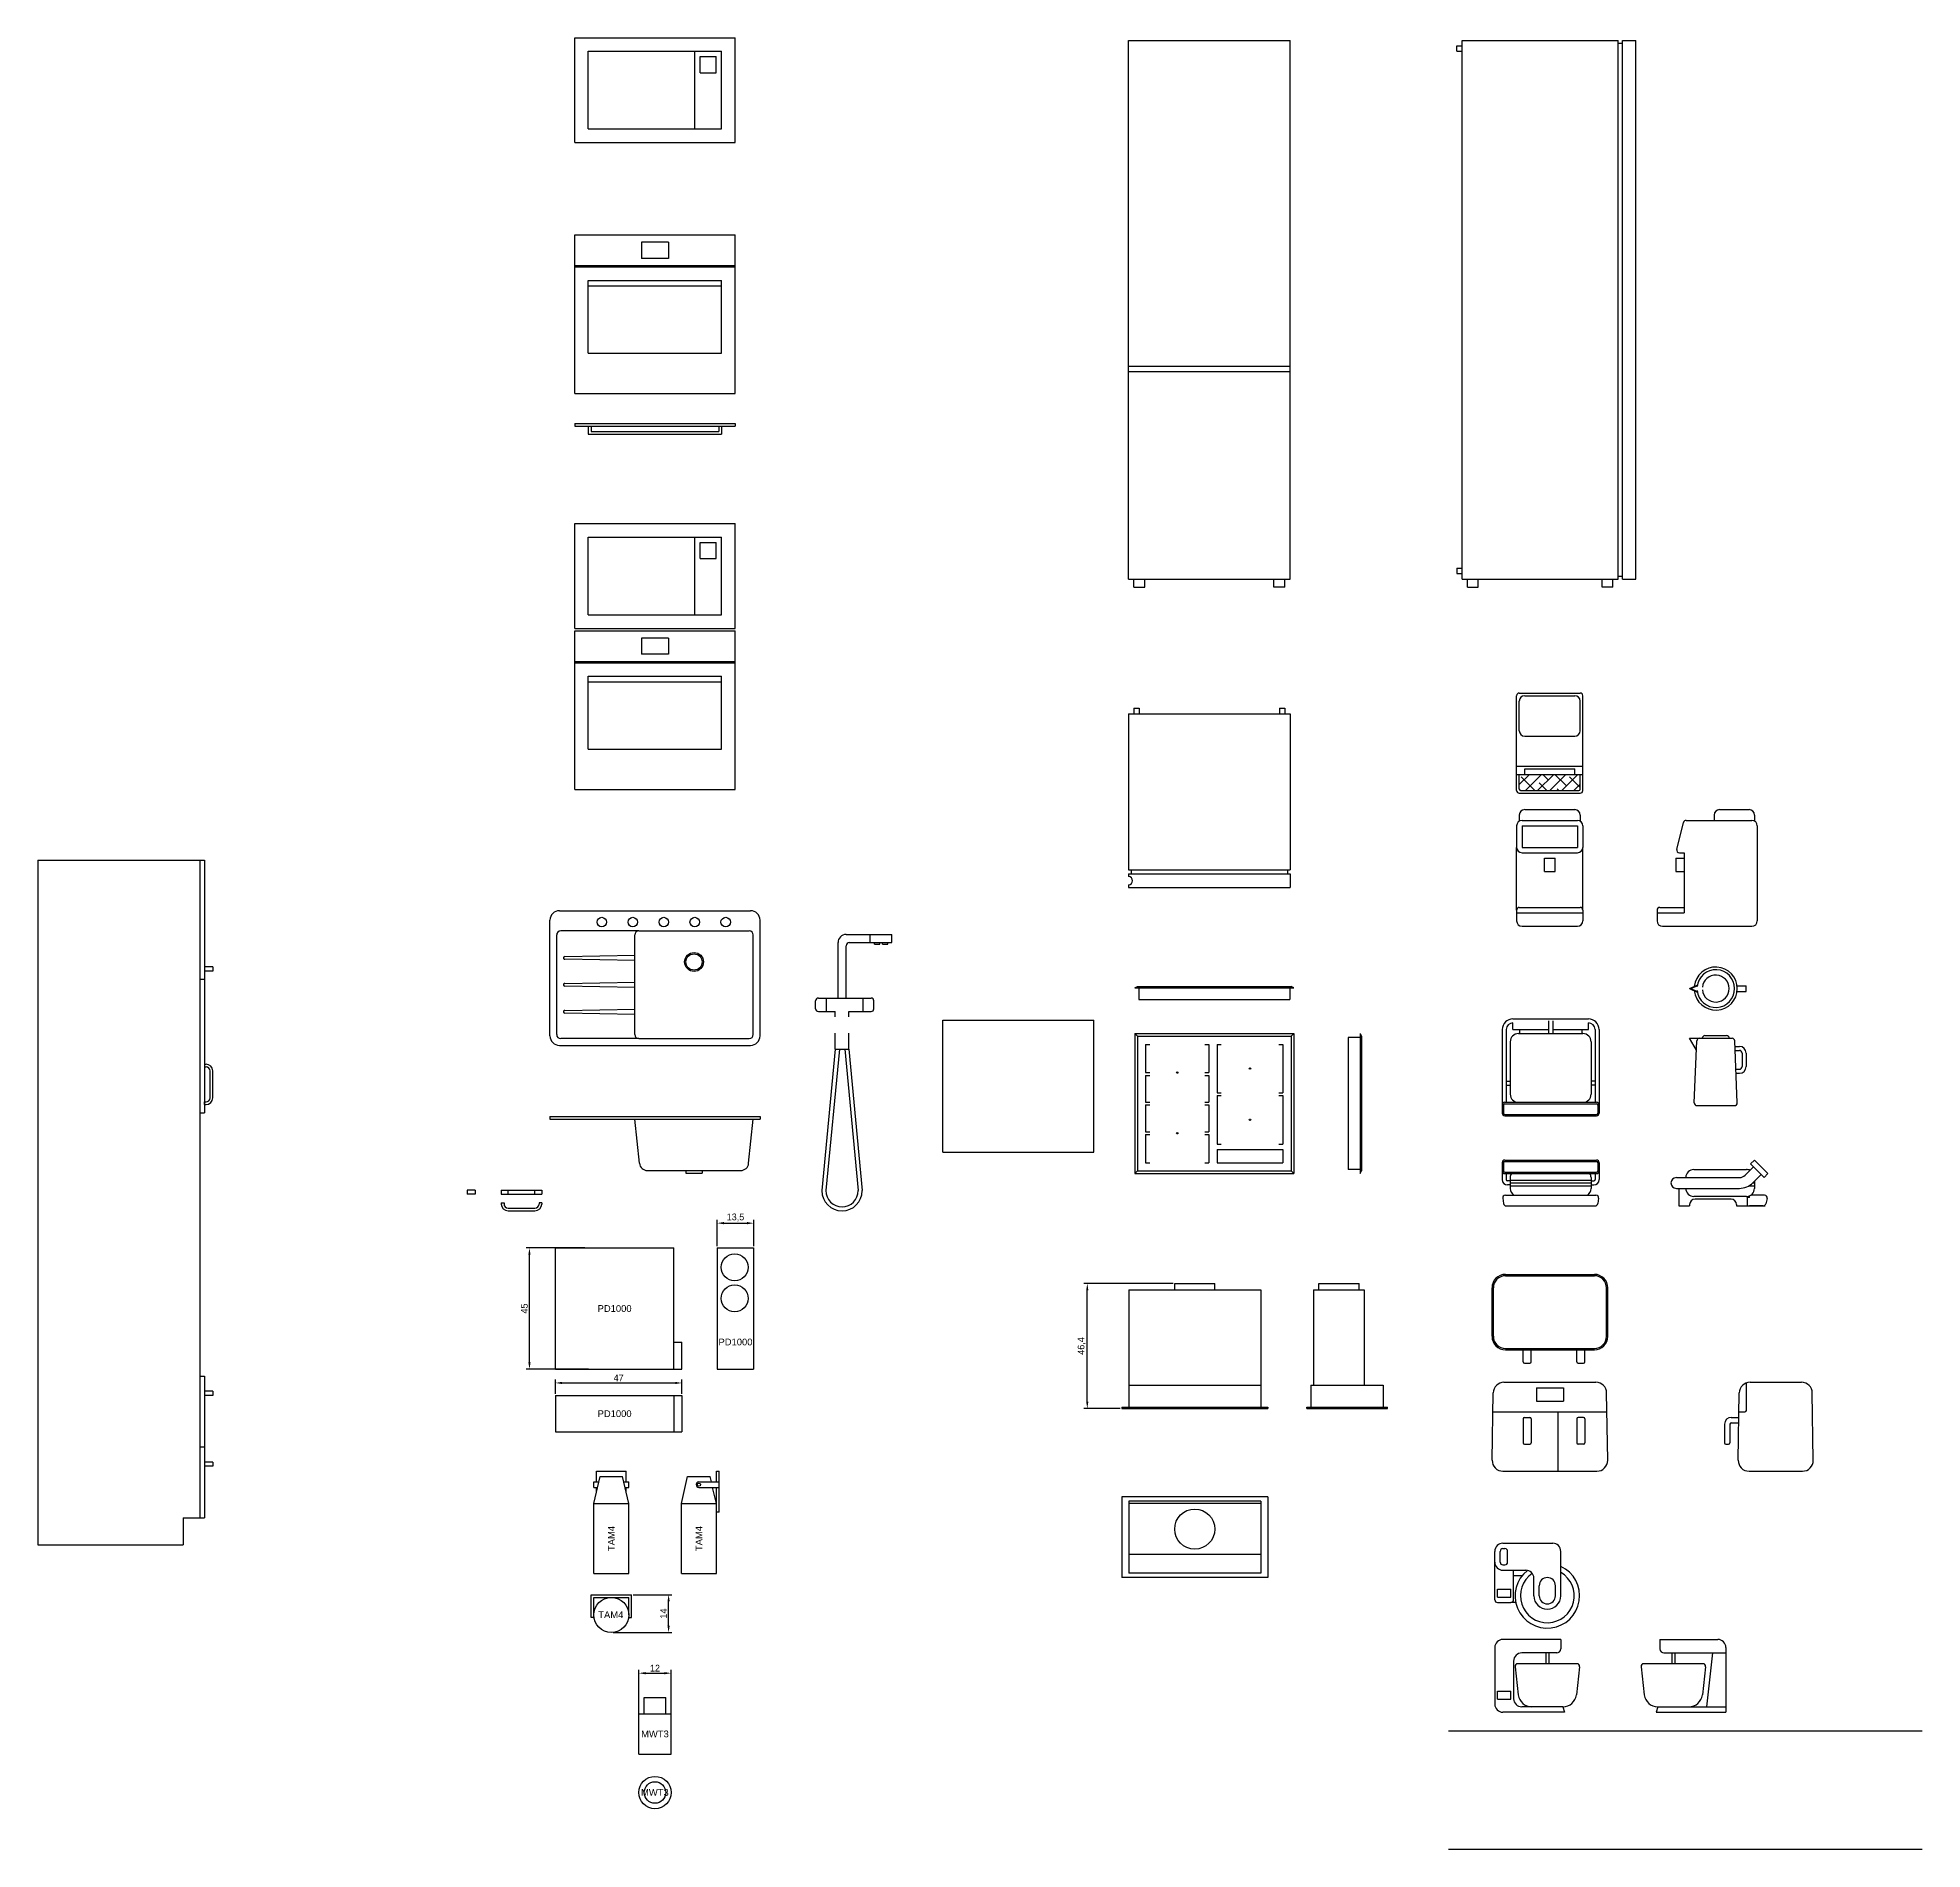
# Model space of a CAD drawing. Header units: millimetres. Extents: x 369 to 7898, y -3373 to 1610.
# Drawn here: x 3484 to 4184, y 485 to 1157 of the extents above; entities that cross this region are included whole.
import ezdxf

# ---------------------------------------------------------------- set-up
doc = ezdxf.new("R2010")
doc.units = ezdxf.units.MM
doc.layers.add('Wymiar', color=7, linetype='Continuous', true_color=0x9e9e9e)
doc.dimstyles.new('ISO-25', dxfattribs={"dimtxt": 2.5, "dimasz": 2.5, "dimexe": 1.25, "dimexo": 0.625, "dimtad": 1, "dimtxsty": 'Standard', "dimcen": 2.5, "dimadec": 0, "dimazin": 0, "dimtfac": 1, "dimtmove": 0, "dimatfit": 3, "dimfxl": 1, "dimarcsym": 0})

# ---------------------------------------------------------------- blocks, each defined once
blk = doc.blocks.new('Z$W@#29658')
for p, q in [((0, 0), (0, 58.9)), ((0, 58.9), (59.5, 58.9)), ((24.75, 56.2), (24.75, 50.2)), ((34.75, 56.2), (24.75, 56.2)), ((34.75, 56.2), (34.75, 50.2)), ((59.5, 0), (59.5, 58.9)), ((34.75, 50.2), (24.75, 50.2)), ((0, 47.5), (59.5, 47.5)), ((0, 47), (59.5, 47)), ((5, 42), (54.5, 42)), ((5, 15), (5, 42)), ((54.5, 15), (54.5, 42)), ((5, 40), (54.5, 40)), ((5, 15), (54.5, 15)), ((0, 0), (59.5, 0))]:
    blk.add_line(p, q)
blk = doc.blocks.new('Z$W@#22704')
for p, q in [((0, 0), (0, 38.9)), ((0, 38.9), (59.5, 38.9)), ((59.5, 0), (59.5, 38.9)), ((5, 5), (5, 33.9)), ((5, 33.9), (54.5, 33.9)), ((44.5, 5), (44.5, 33.9)), ((46.5, 31.9), (52.5, 31.9)), ((46.5, 25.9), (46.5, 31.9)), ((52.5, 25.9), (52.5, 31.9)), ((54.5, 5), (54.5, 33.9)), ((46.5, 25.9), (52.5, 25.9)), ((0, 0), (59.5, 0)), ((5, 5), (54.5, 5))]:
    blk.add_line(p, q)
blk = doc.blocks.new('*D242')
at = {"color": 0, "lineweight": -2}
for p, q in [((3676.54, 653.95), (3676.54, 659.24)), ((3679.04, 657.99), (3721.04, 657.99)), ((3723.54, 653.95), (3723.54, 659.24))]:
    blk.add_line(p, q, dxfattribs=at)
at = {"color": 0}
for points in [[(3679.04, 658.41), (3679.04, 657.58), (3676.54, 657.99)], [(3721.04, 657.58), (3721.04, 658.41), (3723.54, 657.99)]]:
    blk.add_solid(points, dxfattribs=at)
at = {"layer": 'Defpoints', "color": 0}
for p in [(3723.54, 657.99), (3676.54, 653.32), (3723.54, 653.32)]:
    blk.add_point(p, dxfattribs=at)
at = {"color": 0, "insert": (3700.04, 659.87), "char_height": 2.5, "attachment_point": 5}
blk.add_mtext('47', dxfattribs=at)
blk = doc.blocks.new('*D243')
at = {"color": 0, "lineweight": -2}
for p, q in [((3687.45, 708.12), (3665.68, 708.12)), ((3666.93, 665.62), (3666.93, 705.62)), ((3688.9, 663.12), (3665.68, 663.12))]:
    blk.add_line(p, q, dxfattribs=at)
at = {"color": 0}
for points in [[(3667.34, 705.62), (3666.51, 705.62), (3666.93, 708.12)], [(3666.51, 665.62), (3667.34, 665.62), (3666.93, 663.12)]]:
    blk.add_solid(points, dxfattribs=at)
at = {"layer": 'Defpoints', "color": 0}
for p in [(3666.93, 708.12), (3688.08, 708.12), (3689.53, 663.12)]:
    blk.add_point(p, dxfattribs=at)
at = {"color": 0, "insert": (3665.05, 685.62), "char_height": 2.5, "attachment_point": 5, "rotation": 90}
blk.add_mtext('45', dxfattribs=at)
blk = doc.blocks.new('*D244')
at = {"color": 0, "lineweight": -2}
for p, q in [((3705.47, 579.37), (3719.84, 579.37)), ((3718.59, 567.87), (3718.59, 576.87)), ((3697.97, 565.37), (3719.84, 565.37))]:
    blk.add_line(p, q, dxfattribs=at)
at = {"color": 0}
for points in [[(3719.01, 576.87), (3718.17, 576.87), (3718.59, 579.37)], [(3718.17, 567.87), (3719.01, 567.87), (3718.59, 565.37)]]:
    blk.add_solid(points, dxfattribs=at)
at = {"layer": 'Defpoints', "color": 0}
for p in [(3704.84, 579.37), (3718.59, 579.37), (3697.34, 565.37)]:
    blk.add_point(p, dxfattribs=at)
at = {"color": 0, "insert": (3716.72, 572.37), "char_height": 2.5, "attachment_point": 5, "rotation": 90}
blk.add_mtext('14', dxfattribs=at)
blk = doc.blocks.new('*D245')
at = {"color": 0, "lineweight": -2}
for p, q in [((3905.89, 694.92), (3872.81, 694.92)), ((3874.06, 651.02), (3874.06, 692.42)), ((3886.24, 648.52), (3872.81, 648.52))]:
    blk.add_line(p, q, dxfattribs=at)
at = {"color": 0}
for points in [[(3874.47, 692.42), (3873.64, 692.42), (3874.06, 694.92)], [(3873.64, 651.02), (3874.47, 651.02), (3874.06, 648.52)]]:
    blk.add_solid(points, dxfattribs=at)
at = {"layer": 'Defpoints', "color": 0}
for p in [(3874.06, 694.92), (3906.51, 694.92), (3886.86, 648.52)]:
    blk.add_point(p, dxfattribs=at)
at = {"color": 0, "insert": (3871.97, 671.72), "char_height": 2.5, "attachment_point": 5, "rotation": 90}
blk.add_mtext('46,4', dxfattribs=at)
blk = doc.blocks.new('Z$W@#27982')
for p, q in [((0, 3), (0, 2.5)), ((0, 3), (1, 3)), ((1, 3), (1, 2.5)), ((2.5, 1), (12.5, 1)), ((2.5, 0), (12.5, 0)), ((15, 3), (14, 3)), ((14, 3), (14, 2.5)), ((15, 3), (15, 2.5))]:
    blk.add_line(p, q)
for centre, radius, start, end in [((2.5, 2.5), 2.5, 180, 270), ((2.5, 2.5), 1.5, 180, 270), ((12.5, 2.5), 1.5, 270, 0), ((12.5, 2.5), 2.5, 270, 0)]:
    blk.add_arc(centre, radius, start, end)
blk = doc.blocks.new('*D623')
at = {"layer": 'Defpoints', "color": 0}
for p in [(3750.18, 717.33), (3736.68, 708.12), (3750.18, 708.12)]:
    blk.add_point(p, dxfattribs=at)
at = {"layer": 'Wymiar', "color": 0, "lineweight": -2}
for p, q in [((3736.68, 708.74), (3736.68, 718.58)), ((3739.18, 717.33), (3747.68, 717.33)), ((3750.18, 708.74), (3750.18, 718.58))]:
    blk.add_line(p, q, dxfattribs=at)
at = {"layer": 'Wymiar', "color": 0}
for points in [[(3739.18, 717.75), (3739.18, 716.91), (3736.68, 717.33)], [(3747.68, 716.91), (3747.68, 717.75), (3750.18, 717.33)]]:
    blk.add_solid(points, dxfattribs=at)
at = {"layer": 'Wymiar', "color": 0, "insert": (3743.43, 719.41), "char_height": 2.5, "attachment_point": 5}
blk.add_mtext('13,5', dxfattribs=at)
blk = doc.blocks.new('*D624')
at = {"layer": 'Defpoints', "color": 0}
for p in [(3719.53, 550.23), (3707.53, 520.18), (3719.53, 520.18)]:
    blk.add_point(p, dxfattribs=at)
at = {"layer": 'Wymiar', "color": 0, "lineweight": -2}
for p, q in [((3707.53, 520.8), (3707.53, 551.48)), ((3710.03, 550.23), (3717.03, 550.23)), ((3719.53, 520.8), (3719.53, 551.48))]:
    blk.add_line(p, q, dxfattribs=at)
at = {"layer": 'Wymiar', "color": 0}
for points in [[(3710.03, 550.64), (3710.03, 549.81), (3707.53, 550.23)], [(3717.03, 549.81), (3717.03, 550.64), (3719.53, 550.23)]]:
    blk.add_solid(points, dxfattribs=at)
at = {"layer": 'Wymiar', "color": 0, "insert": (3713.53, 552.1), "char_height": 2.5, "attachment_point": 5}
blk.add_mtext('12', dxfattribs=at)

msp = doc.modelspace()

# ---------------------------------------------------------------- hatches: boundary and pattern name
h = msp.add_hatch()
h.set_pattern_fill('ANSI38', color=256, style=0)
h.set_pattern_definition([(45, (2480.4086, 673.128), (-2.245064, 2.245064), []), (135, (2480.4086, 673.128), (-6.735192, 2.245064), [7.9375, -4.7625])])
h.paths.add_polyline_path([(4034.48, 878.464, 0.4142136), (4034.98, 877.964), (4056.58, 877.964, 0.4142136), (4057.08, 878.464), (4057.08, 883.964), (4055.08, 883.964), (4036.48, 883.964), (4034.48, 883.964)])

# ---------------------------------------------------------------- linework, layer by layer
for p, q in [((3683.784, 1118.572), (3683.784, 1157.472)), ((3683.784, 1157.472), (3743.284, 1157.472)), ((3743.284, 1118.572), (3743.284, 1157.472)), ((3889.372, 956.483), (3889.372, 1156.483)), ((3889.372, 1156.483), (3949.372, 1156.483)), ((3949.372, 956.483), (3949.372, 1156.483)), ((4013.245, 1156.483), (4071.245, 1156.483)), ((4013.245, 1156.483), (4071.245, 1156.483)), ((4013.245, 956.483), (4013.245, 1156.483)), ((4071.245, 956.483), (4071.245, 1156.483)), ((4071.245, 1155.483), (4072.745, 1155.483)), ((4072.745, 956.483), (4072.745, 1156.483)), ((4072.745, 1156.483), (4077.745, 1156.483)), ((4072.745, 1156.483), (4077.745, 1156.483)), ((4077.745, 956.483), (4077.745, 1156.483)), ((3688.784, 1123.572), (3688.784, 1152.472)), ((3688.784, 1152.472), (3738.284, 1152.472)), ((3728.284, 1123.572), (3728.284, 1152.472)), ((3730.284, 1150.472), (3736.284, 1150.472)), ((3730.284, 1144.472), (3730.284, 1150.472)), ((3736.284, 1144.472), (3736.284, 1150.472)), ((3738.284, 1123.572), (3738.284, 1152.472)), ((4011.245, 1154.483), (4013.245, 1154.483)), ((4011.245, 1152.483), (4011.245, 1154.483)), ((4011.245, 1152.483), (4013.245, 1152.483)), ((3730.284, 1144.472), (3736.284, 1144.472)), ((3688.784, 1123.572), (3738.284, 1123.572)), ((3683.784, 1118.572), (3743.284, 1118.572)), ((3683.784, 1025.346), (3683.784, 1084.246)), ((3683.784, 1084.246), (3743.284, 1084.246)), ((3708.534, 1081.546), (3708.534, 1075.546)), ((3718.534, 1081.546), (3708.534, 1081.546)), ((3718.534, 1081.546), (3718.534, 1075.546)), ((3743.284, 1025.346), (3743.284, 1084.246)), ((3683.784, 1072.846), (3743.284, 1072.846)), ((3683.784, 1072.346), (3743.284, 1072.346)), ((3718.534, 1075.546), (3708.534, 1075.546)), ((3688.784, 1067.346), (3738.284, 1067.346)), ((3688.784, 1040.346), (3688.784, 1067.346)), ((3688.784, 1065.346), (3738.284, 1065.346)), ((3738.284, 1040.346), (3738.284, 1067.346)), ((3688.784, 1040.346), (3738.284, 1040.346)), ((3889.372, 1035.483), (3949.372, 1035.483)), ((3889.372, 1033.483), (3949.372, 1033.483)), ((3683.784, 1025.346), (3743.284, 1025.346)), ((3683.784, 1014.257), (3683.784, 1013.257)), ((3683.784, 1014.257), (3743.284, 1014.257)), ((3683.784, 1013.257), (3743.284, 1013.257)), ((3688.784, 1013.257), (3688.784, 1010.257)), ((3688.784, 1010.257), (3738.284, 1010.257)), ((3689.784, 1013.257), (3689.784, 1011.257)), ((3689.784, 1011.257), (3737.284, 1011.257)), ((3737.284, 1013.257), (3737.284, 1011.257)), ((3738.284, 1013.257), (3738.284, 1010.257)), ((3743.284, 1014.257), (3743.284, 1013.257)), ((4011.245, 960.483), (4013.245, 960.483)), ((4011.245, 960.483), (4011.245, 958.483)), ((3889.372, 956.483), (3949.372, 956.483)), ((3891.372, 953.483), (3891.372, 956.483)), ((3891.372, 953.483), (3895.372, 953.483)), ((3895.372, 953.483), (3895.372, 956.483)), ((3943.372, 953.483), (3943.372, 956.483)), ((3947.372, 953.483), (3943.372, 953.483)), ((3947.372, 953.483), (3947.372, 956.483)), ((4011.245, 958.483), (4013.245, 958.483)), ((4013.245, 956.483), (4071.245, 956.483)), ((4015.245, 953.483), (4015.245, 956.483)), ((4015.245, 953.483), (4019.245, 953.483)), ((4019.245, 953.483), (4019.245, 956.483)), ((4065.245, 953.483), (4065.245, 956.483)), ((4069.245, 953.483), (4065.245, 953.483)), ((4069.245, 953.483), (4069.245, 956.483)), ((4071.245, 957.483), (4072.745, 957.483)), ((4072.745, 956.483), (4077.745, 956.483)), ((4033.48, 877.964), (4033.48, 913.164)), ((4034.48, 914.164), (4057.08, 914.164)), ((4034.48, 900.164), (4034.48, 911.164)), ((4036.48, 913.164), (4055.08, 913.164)), ((4057.08, 900.164), (4057.08, 911.164)), ((4058.08, 877.964), (4058.08, 913.164)), ((3889.372, 906.486), (3889.372, 848.486)), ((3889.372, 906.486), (3949.372, 906.486)), ((3891.372, 908.486), (3893.372, 908.486)), ((3891.372, 908.486), (3891.372, 906.486)), ((3893.372, 908.486), (3893.372, 906.486)), ((3945.372, 908.486), (3945.372, 906.486)), ((3945.372, 908.486), (3947.372, 908.486)), ((3947.372, 908.486), (3947.372, 906.486)), ((3949.372, 906.486), (3949.372, 848.486)), ((4036.48, 898.164), (4055.08, 898.164)), ((4033.48, 886.964), (4058.08, 886.964)), ((4033.48, 883.964), (4058.08, 883.964)), ((4034.48, 878.464), (4034.48, 883.964)), ((4036.48, 883.964), (4036.48, 885.964)), ((4036.48, 885.964), (4055.08, 885.964)), ((4055.08, 883.964), (4055.08, 885.964)), ((4057.08, 878.464), (4057.08, 883.964)), ((4034.48, 876.964), (4057.08, 876.964)), ((4034.98, 877.964), (4056.58, 877.964)), ((4034.48, 868.859), (4034.48, 866.591)), ((4036.48, 870.859), (4055.08, 870.859)), ((4057.08, 868.859), (4057.08, 866.591)), ((4106.833, 868.859), (4106.833, 866.859)), ((4108.833, 870.859), (4119.833, 870.859)), ((4121.833, 868.859), (4121.833, 866.591)), ((4033.48, 864.859), (4033.48, 856.859)), ((4035.48, 866.859), (4056.08, 866.859)), ((4035.48, 864.859), (4056.08, 864.859)), ((4035.48, 864.859), (4035.48, 856.859)), ((4056.08, 864.859), (4056.08, 856.859)), ((4058.08, 864.859), (4058.08, 856.859)), ((4092.944, 856.102), (4095.444, 866.102)), ((4096.414, 866.859), (4120.833, 866.859)), ((4122.833, 864.859), (4122.833, 829.559)), ((4033.48, 833.559), (4033.48, 856.859)), ((4035.48, 856.859), (4056.08, 856.859)), ((4035.48, 854.859), (4056.08, 854.859)), ((4058.08, 833.559), (4058.08, 856.859)), ((4093.914, 854.859), (4095.633, 854.859)), ((4095.633, 854.859), (4095.633, 832.559)), ((3484.325, 852.145), (3546.325, 852.145)), ((3484.325, 852.145), (3484.325, 597.945)), ((3544.525, 852.145), (3544.525, 607.945)), ((3546.325, 852.145), (3546.325, 758.345)), ((3889.372, 848.486), (3949.372, 848.486)), ((3889.372, 846.986), (3949.372, 846.986)), ((3889.372, 846.986), (3889.372, 845.986)), ((3890.372, 848.486), (3890.372, 846.986)), ((3948.372, 848.486), (3948.372, 846.986)), ((3949.372, 846.986), (3949.372, 841.986)), ((4043.78, 852.859), (4047.78, 852.859)), ((4043.78, 847.859), (4043.78, 852.859)), ((4043.78, 847.859), (4047.78, 847.859)), ((4047.78, 847.859), (4047.78, 852.859)), ((4092.633, 852.859), (4092.633, 847.859)), ((4092.633, 852.859), (4095.633, 852.859)), ((4092.633, 847.859), (4095.633, 847.859)), ((3889.372, 842.986), (3889.372, 841.986)), ((3889.372, 841.986), (3949.372, 841.986)), ((3678.034, 833.334), (3749.034, 833.334)), ((4033.48, 833.559), (4033.48, 829.559)), ((4034.48, 834.559), (4057.08, 834.559)), ((4058.08, 833.559), (4058.08, 829.559)), ((4085.633, 833.559), (4085.633, 829.559)), ((4086.633, 834.559), (4095.633, 834.559)), ((3674.534, 786.834), (3674.534, 829.834)), ((3707.534, 825.834), (3678.534, 825.834)), ((3707.534, 825.834), (3748.534, 825.834)), ((3752.534, 786.834), (3752.534, 829.834)), ((4033.48, 832.559), (4058.08, 832.559)), ((4035.48, 827.559), (4056.08, 827.559)), ((4085.633, 832.559), (4095.633, 832.559)), ((4087.633, 827.559), (4120.833, 827.559)), ((3677.034, 787.334), (3677.034, 824.334)), ((3706.034, 787.334), (3706.034, 824.334)), ((3750.034, 787.334), (3750.034, 824.334)), ((3781.496, 800.902), (3781.496, 821.502)), ((3784.496, 824.502), (3801.496, 824.502)), ((3784.496, 800.902), (3784.496, 820.308)), ((3785.69, 821.502), (3801.496, 821.502)), ((3793.496, 821.502), (3793.496, 824.502)), ((3794.996, 820.902), (3794.996, 821.502)), ((3794.996, 820.902), (3796.996, 820.902)), ((3796.996, 820.902), (3796.996, 821.502)), ((3797.996, 820.902), (3797.996, 821.502)), ((3797.996, 820.902), (3799.996, 820.902)), ((3799.996, 820.902), (3799.996, 821.502)), ((3801.496, 821.502), (3801.496, 824.502)), ((3549.325, 812.445), (3546.325, 812.445)), ((3546.325, 812.445), (3546.325, 810.945)), ((3549.325, 812.445), (3549.325, 810.945)), ((3680.039, 816.334), (3706.034, 816.834)), ((3706.034, 814.834), (3680.039, 815.334)), ((3544.525, 807.945), (3546.325, 807.945)), ((3549.325, 810.945), (3546.325, 810.945)), ((3680.039, 806.334), (3706.034, 806.834)), ((3706.034, 804.834), (3680.039, 805.334)), ((3891.727, 804.707), (3892.727, 805.207)), ((3892.727, 805.207), (3949.727, 805.207)), ((3950.727, 804.707), (3949.727, 805.207)), ((4097.698, 804.417), (4100.548, 805.742)), ((4098.173, 804.417), (4100.506, 805.502)), ((4115.35, 805.486), (4118.698, 805.486)), ((4118.698, 803.347), (4118.698, 805.486)), ((3773.196, 796.902), (3773.196, 799.902)), ((3774.196, 800.902), (3793.796, 800.902)), ((3777.196, 795.902), (3777.196, 800.902)), ((3790.796, 795.902), (3790.796, 800.902)), ((3794.796, 796.902), (3794.796, 799.902)), ((3891.727, 804.707), (3950.727, 804.707)), ((3893.227, 804.707), (3893.227, 800.307)), ((3893.227, 800.307), (3949.227, 800.307)), ((3949.227, 804.707), (3949.227, 800.307)), ((4097.698, 804.417), (4100.548, 803.091)), ((4098.173, 804.417), (4100.506, 803.331)), ((4115.35, 803.347), (4118.698, 803.347)), ((3680.039, 796.334), (3706.034, 796.834)), ((3706.034, 794.834), (3680.039, 795.334)), ((3774.196, 795.902), (3780.496, 795.902)), ((3780.496, 793.902), (3780.496, 795.902)), ((3785.496, 795.902), (3793.796, 795.902)), ((3785.496, 793.902), (3785.496, 795.902)), ((3820.439, 743.68), (3820.439, 792.68)), ((3820.439, 792.68), (3876.439, 792.68)), ((3876.439, 743.68), (3876.439, 792.68)), ((4032.118, 793.19), (4060.118, 793.19)), ((4032.118, 789.19), (4032.118, 791.69)), ((4045.368, 792.44), (4045.368, 787.69)), ((4046.868, 792.44), (4046.868, 787.69)), ((4060.118, 789.19), (4060.118, 791.69)), ((3707.534, 785.834), (3678.534, 785.834)), ((3707.534, 785.834), (3748.534, 785.834)), ((3780.496, 781.902), (3780.496, 787.902)), ((3785.496, 781.902), (3785.496, 787.902)), ((3891.727, 787.706), (3891.727, 735.706)), ((3891.727, 787.706), (3950.727, 787.706)), ((3891.727, 787.706), (3892.727, 786.706)), ((3892.727, 786.706), (3892.727, 736.706)), ((3892.727, 786.706), (3949.727, 786.706)), ((3950.727, 787.706), (3949.727, 786.706)), ((3949.727, 786.706), (3949.727, 736.706)), ((3950.727, 787.706), (3950.727, 735.706)), ((3975.332, 786.206), (3970.932, 786.206)), ((3970.932, 786.206), (3970.932, 737.206)), ((3975.332, 787.706), (3975.332, 735.706)), ((3975.332, 787.706), (3975.832, 786.706)), ((3975.832, 786.706), (3975.832, 736.706)), ((4028.118, 789.19), (4028.118, 760.19)), ((4029.618, 789.19), (4029.618, 762.19)), ((4031.118, 784.69), (4031.118, 765.19)), ((4032.118, 789.19), (4045.368, 789.19)), ((4034.118, 787.69), (4058.118, 787.69)), ((4034.5, 789.19), (4034.5, 787.69)), ((4046.868, 789.19), (4060.118, 789.19)), ((4057.736, 789.19), (4057.736, 787.69)), ((4061.118, 784.69), (4061.118, 765.19)), ((4062.618, 789.19), (4062.618, 762.19)), ((4064.118, 789.19), (4064.118, 760.19)), ((4097.698, 785.954), (4101.383, 785.954)), ((4100.244, 781.522), (4097.698, 785.954)), ((4099.463, 761.994), (4100.383, 784.994)), ((4101.383, 785.954), (4113.461, 785.954)), ((4102.422, 785.954), (4102.422, 785.954)), ((4103.422, 786.954), (4111.422, 786.954)), ((4112.422, 785.954), (4112.422, 785.954)), ((4115.38, 761.994), (4114.46, 784.994)), ((3678.034, 783.334), (3749.034, 783.334)), ((3780.496, 781.902), (3775.496, 729.402)), ((3782.01, 781.902), (3776.996, 729.402)), ((3780.496, 781.902), (3785.496, 781.902)), ((3783.982, 781.902), (3788.996, 729.402)), ((3785.496, 781.902), (3790.496, 729.402)), ((3895.727, 783.706), (3897.227, 783.706)), ((3895.727, 783.706), (3895.727, 773.206)), ((3917.727, 783.706), (3919.227, 783.706)), ((3919.227, 783.706), (3919.227, 773.206)), ((3922.227, 783.706), (3922.227, 765.706)), ((3922.227, 783.706), (3923.727, 783.706)), ((3945.227, 783.706), (3946.727, 783.706)), ((3946.727, 783.706), (3946.727, 765.706)), ((4114.542, 782.954), (4116.198, 782.954)), ((4114.602, 781.454), (4116.198, 781.454)), ((4117.198, 780.454), (4117.198, 775.454)), ((4118.698, 780.454), (4118.698, 775.454)), ((3895.727, 773.206), (3897.227, 773.206)), ((3895.727, 772.206), (3897.227, 772.206)), ((3895.727, 772.206), (3895.727, 762.206)), ((3917.727, 773.206), (3919.227, 773.206)), ((3917.727, 772.206), (3919.227, 772.206)), ((3919.227, 772.206), (3919.227, 762.206)), ((4029.618, 770.058), (4031.118, 770.058)), ((4062.618, 770.058), (4061.118, 770.058)), ((4114.882, 774.454), (4116.198, 774.454)), ((4114.942, 772.954), (4116.198, 772.954)), ((3922.227, 765.706), (3923.727, 765.706)), ((3922.227, 764.706), (3923.727, 764.706)), ((3922.227, 764.706), (3922.227, 746.706)), ((3945.227, 765.706), (3946.727, 765.706)), ((3945.227, 764.706), (3946.727, 764.706)), ((3946.727, 764.706), (3946.727, 746.706)), ((4029.618, 768.558), (4031.118, 768.558)), ((4062.618, 768.558), (4061.118, 768.558)), ((3544.525, 758.345), (3546.325, 758.345)), ((3674.534, 756.88), (3674.534, 755.88)), ((3674.534, 756.88), (3752.534, 756.88)), ((3674.534, 755.88), (3752.534, 755.88)), ((3707.752, 739.566), (3706.034, 755.88)), ((3748.317, 739.566), (3750.034, 755.88)), ((3752.534, 756.88), (3752.534, 755.88)), ((3895.727, 762.206), (3897.227, 762.206)), ((3895.727, 761.206), (3897.227, 761.206)), ((3895.727, 761.206), (3895.727, 751.206)), ((3917.727, 762.206), (3919.227, 762.206)), ((3917.727, 761.206), (3919.227, 761.206)), ((3919.227, 761.206), (3919.227, 751.206)), ((4028.118, 760.19), (4028.118, 758.19)), ((4028.618, 761.19), (4028.618, 758.19)), ((4029.118, 762.19), (4063.118, 762.19)), ((4029.118, 761.69), (4063.118, 761.69)), ((4029.118, 757.69), (4063.118, 757.69)), ((4029.118, 757.19), (4063.118, 757.19)), ((4034.118, 762.19), (4058.118, 762.19)), ((4063.618, 761.19), (4063.618, 758.19)), ((4064.118, 760.19), (4064.118, 758.19)), ((4100.463, 760.954), (4114.381, 760.954)), ((3895.727, 751.206), (3897.227, 751.206)), ((3895.727, 750.206), (3897.227, 750.206)), ((3895.727, 750.206), (3895.727, 739.706)), ((3917.727, 751.206), (3919.227, 751.206)), ((3917.727, 750.206), (3919.227, 750.206)), ((3919.227, 750.206), (3919.227, 739.706)), ((3820.439, 743.68), (3876.439, 743.68)), ((3922.227, 746.706), (3923.727, 746.706)), ((3922.227, 744.706), (3922.227, 739.706)), ((3922.227, 744.706), (3946.727, 744.706)), ((3945.227, 746.706), (3946.727, 746.706)), ((3946.727, 744.706), (3946.727, 739.706)), ((3710.735, 736.88), (3745.334, 736.88)), ((3725.034, 736.88), (3725.034, 735.88)), ((3725.034, 735.88), (3731.034, 735.88)), ((3731.034, 736.88), (3731.034, 735.88)), ((3892.727, 736.706), (3891.727, 735.706)), ((3891.727, 735.706), (3950.727, 735.706)), ((3892.727, 736.706), (3949.727, 736.706)), ((3895.727, 739.706), (3897.227, 739.706)), ((3917.727, 739.706), (3919.227, 739.706)), ((3922.227, 739.706), (3946.727, 739.706)), ((3949.727, 736.706), (3950.727, 735.706)), ((3975.332, 737.206), (3970.932, 737.206)), ((3975.332, 735.706), (3975.832, 736.706)), ((4028.118, 739.745), (4028.118, 736.745)), ((4028.118, 736.745), (4028.118, 733.495)), ((4028.618, 739.745), (4028.618, 736.745)), ((4029.118, 740.745), (4063.118, 740.745)), ((4029.118, 740.245), (4063.118, 740.245)), ((4029.118, 736.245), (4063.118, 736.245)), ((4029.118, 735.745), (4063.118, 735.745)), ((4029.618, 735.745), (4029.618, 733.495)), ((4034.118, 740.745), (4058.118, 740.745)), ((4062.618, 735.745), (4062.618, 733.495)), ((4063.618, 739.745), (4063.618, 736.745)), ((4064.118, 739.745), (4064.118, 736.745)), ((4064.118, 736.745), (4064.118, 733.495)), ((4099.294, 737.245), (4118.794, 737.245)), ((4121.465, 738.245), (4118.344, 735.124)), ((4120.379, 739.331), (4121.794, 740.745)), ((4120.379, 739.331), (4125.379, 734.331)), ((4124.294, 735.417), (4121.172, 732.296)), ((4121.794, 740.745), (4126.794, 735.745)), ((4125.379, 734.331), (4126.794, 735.745)), ((3646.803, 729.63), (3643.803, 729.63)), ((3643.803, 729.63), (3643.803, 728.13)), ((3646.803, 728.13), (3643.803, 728.13)), ((3646.803, 729.63), (3646.803, 728.13)), ((3656.474, 729.63), (3671.474, 729.63)), ((3656.474, 729.63), (3656.474, 728.13)), ((3656.474, 728.13), (3671.474, 728.13)), ((3658.974, 728.13), (3658.974, 729.63)), ((3668.974, 728.13), (3668.974, 729.63)), ((3671.474, 729.63), (3671.474, 728.13)), ((4031.118, 732.995), (4030.118, 732.995)), ((4031.118, 731.495), (4030.118, 731.495)), ((4031.118, 734.245), (4031.118, 730.245)), ((4031.118, 733.245), (4061.118, 733.245)), ((4031.118, 732.245), (4061.118, 732.245)), ((4031.118, 731.245), (4061.118, 731.245)), ((4061.118, 734.245), (4061.118, 730.245)), ((4061.118, 732.995), (4062.118, 732.995)), ((4061.118, 731.495), (4062.118, 731.495)), ((4092.794, 734.245), (4116.223, 734.245)), ((4092.794, 730.245), (4116.223, 730.245)), ((4093.718, 730.245), (4093.718, 723.745)), ((4096.294, 734.245), (4096.294, 734.245)), ((4119.828, 731.245), (4121.794, 731.245)), ((4121.122, 732.245), (4121.794, 732.245)), ((4121.794, 732.917), (4121.794, 730.245)), ((3656.474, 724.926), (3656.474, 724.426)), ((3656.474, 724.926), (3657.474, 724.926)), ((3657.474, 724.926), (3657.474, 724.426)), ((3658.974, 722.926), (3668.974, 722.926)), ((3658.974, 721.926), (3668.974, 721.926)), ((3671.474, 724.926), (3670.474, 724.926)), ((3670.474, 724.926), (3670.474, 724.426)), ((3671.474, 724.926), (3671.474, 724.426)), ((4028.3, 726.59), (4028.615, 724.59)), ((4029.288, 727.745), (4062.948, 727.745)), ((4029.603, 723.745), (4062.634, 723.745)), ((4063.936, 726.59), (4063.622, 724.59)), ((4093.718, 723.745), (4097.718, 723.745)), ((4097.718, 724.245), (4097.718, 723.745)), ((4118.794, 727.245), (4099.294, 727.245)), ((4113.129, 726.245), (4099.718, 726.245)), ((4115.129, 724.245), (4115.129, 723.745)), ((4115.129, 723.745), (4125.829, 723.745)), ((4119.129, 727.245), (4119.129, 723.745)), ((4119.951, 726.83), (4119.129, 726.83)), ((4119.951, 726.83), (4119.951, 727.478)), ((4125.042, 723.745), (4119.951, 723.745)), ((4125.524, 727.745), (4120.452, 727.745)), ((4126.496, 726.511), (4126.014, 724.511)), ((3676.539, 663.115), (3676.539, 708.115)), ((3676.539, 708.115), (3720.539, 708.115)), ((3720.539, 663.115), (3720.539, 708.115)), ((3736.675, 708.115), (3750.175, 708.115)), ((3736.675, 708.115), (3736.675, 663.115)), ((3750.175, 708.115), (3750.175, 663.115)), ((3906.512, 692.619), (3906.512, 694.919)), ((3906.512, 694.919), (3921.412, 694.919)), ((3921.412, 692.619), (3921.412, 694.919)), ((3960.071, 694.919), (3974.971, 694.919)), ((3960.071, 692.619), (3960.071, 694.919)), ((3960.071, 694.919), (3974.971, 694.919)), ((3974.971, 692.619), (3974.971, 694.919)), ((4024.348, 675.307), (4024.348, 693.307)), ((4024.848, 675.307), (4024.848, 693.307)), ((4029.348, 698.307), (4062.348, 698.307)), ((4029.348, 697.807), (4062.348, 697.807)), ((4066.848, 675.307), (4066.848, 693.307)), ((4067.348, 675.307), (4067.348, 693.307)), ((3889.462, 692.619), (3938.462, 692.619)), ((3889.462, 692.619), (3889.462, 649.019)), ((3938.462, 692.619), (3938.462, 649.019)), ((3958.021, 692.619), (3976.921, 692.619)), ((3958.021, 692.619), (3958.021, 657.119)), ((3976.921, 692.619), (3976.921, 657.119)), ((3720.539, 673.115), (3723.539, 673.115)), ((3723.539, 663.115), (3723.539, 673.115)), ((4029.348, 670.807), (4062.348, 670.807)), ((4029.348, 670.307), (4062.348, 670.307)), ((4035.848, 665.807), (4035.848, 670.307)), ((4036.348, 665.307), (4038.348, 665.307)), ((4038.848, 665.807), (4038.848, 670.307)), ((4055.848, 665.807), (4055.848, 670.307)), ((4056.348, 665.307), (4058.348, 665.307)), ((4058.848, 665.807), (4058.848, 670.307)), ((3544.525, 660.545), (3546.325, 660.545)), ((3546.325, 660.545), (3546.325, 607.945)), ((3676.539, 663.115), (3723.539, 663.115)), ((3736.675, 663.115), (3750.175, 663.115)), ((4028.788, 658.226), (4062.909, 658.226)), ((4118.776, 647.726), (4118.776, 657.985)), ((4120.145, 658.226), (4139.265, 658.226)), ((3549.325, 654.895), (3546.325, 654.895)), ((3546.325, 654.895), (3546.325, 653.395)), ((3549.325, 653.395), (3546.325, 653.395)), ((3549.325, 654.895), (3549.325, 653.395)), ((3676.539, 653.322), (3676.539, 639.822)), ((3676.539, 653.322), (3723.539, 653.322)), ((3720.539, 653.322), (3720.539, 639.822)), ((3723.539, 653.322), (3723.539, 639.822)), ((3889.462, 657.119), (3938.462, 657.119)), ((3957.121, 657.119), (3983.921, 657.119)), ((3957.121, 657.119), (3957.121, 649.019)), ((3983.921, 657.119), (3983.921, 649.019)), ((4024.41, 629.287), (4024.789, 654.287)), ((4040.848, 656.226), (4050.848, 656.226)), ((4040.848, 656.226), (4040.848, 651.226)), ((4040.848, 651.226), (4050.848, 651.226)), ((4050.848, 656.226), (4050.848, 651.226)), ((4067.287, 629.287), (4066.908, 654.287)), ((4115.767, 629.287), (4116.145, 654.287)), ((4143.643, 629.287), (4143.265, 654.287)), ((3886.862, 649.019), (3941.062, 649.019)), ((3886.862, 649.019), (3886.862, 648.519)), ((3886.862, 648.519), (3941.062, 648.519)), ((3941.062, 649.019), (3941.062, 648.519)), ((3955.521, 649.019), (3985.521, 649.019)), ((3955.521, 648.519), (3955.521, 649.019)), ((3955.521, 648.519), (3985.521, 648.519)), ((3985.521, 648.519), (3985.521, 649.019)), ((4024.682, 647.226), (4067.015, 647.226)), ((4035.848, 644.726), (4035.848, 635.726)), ((4036.348, 645.226), (4038.348, 645.226)), ((4038.848, 644.726), (4038.848, 635.726)), ((4048.848, 625.226), (4048.848, 647.226)), ((4055.848, 644.726), (4055.848, 635.726)), ((4058.348, 645.226), (4056.348, 645.226)), ((4058.848, 644.726), (4058.848, 635.726)), ((4113.205, 645.226), (4116.008, 645.226)), ((4116.038, 647.226), (4118.276, 647.226)), ((3676.539, 639.822), (3723.539, 639.822)), ((4110.705, 642.726), (4110.705, 635.726)), ((4112.705, 642.726), (4112.705, 635.726)), ((4113.205, 643.226), (4115.978, 643.226)), ((3544.525, 634.245), (3546.325, 634.245)), ((4036.348, 635.226), (4038.348, 635.226)), ((4058.348, 635.226), (4056.348, 635.226)), ((4111.205, 635.226), (4112.205, 635.226)), ((3549.325, 628.595), (3546.325, 628.595)), ((3546.325, 628.595), (3546.325, 627.095)), ((3549.325, 627.095), (3546.325, 627.095)), ((3549.325, 628.595), (3549.325, 627.095)), ((3690.843, 613.236), (3693.169, 623.236)), ((3691.843, 625.236), (3702.843, 625.236)), ((3691.843, 621.236), (3691.843, 625.236)), ((3693.169, 623.236), (3701.516, 623.236)), ((3703.843, 613.236), (3701.516, 623.236)), ((3702.843, 621.236), (3702.843, 625.236)), ((3723.344, 613.236), (3725.671, 623.236)), ((3725.671, 623.236), (3734.018, 623.236)), ((3734.483, 621.236), (3734.018, 623.236)), ((3736.344, 621.236), (3736.344, 625.236)), ((3736.344, 625.236), (3737.344, 625.236)), ((3737.344, 610.056), (3737.344, 625.236)), ((4028.409, 625.226), (4063.287, 625.226)), ((4119.766, 625.226), (4139.644, 625.226)), ((3690.843, 621.236), (3692.704, 621.236)), ((3690.843, 619.236), (3690.843, 621.236)), ((3690.843, 619.236), (3692.238, 619.236)), ((3691.843, 617.534), (3691.843, 619.236)), ((3701.981, 621.236), (3703.843, 621.236)), ((3702.447, 619.236), (3703.843, 619.236)), ((3702.843, 617.534), (3702.843, 619.236)), ((3703.843, 619.236), (3703.843, 621.236)), ((3729.844, 621.236), (3737.344, 621.236)), ((3729.844, 619.236), (3737.344, 619.236)), ((3736.344, 613.236), (3734.948, 619.236)), ((3736.344, 613.236), (3736.344, 619.236)), ((3690.843, 587.236), (3690.843, 613.236)), ((3690.843, 613.236), (3703.843, 613.236)), ((3703.843, 587.236), (3703.843, 613.236)), ((3723.344, 587.236), (3723.344, 613.236)), ((3723.344, 613.236), (3736.344, 613.236)), ((3736.344, 587.236), (3736.344, 613.236)), ((3737.344, 610.056), (3736.344, 610.056)), ((3886.862, 615.727), (3886.862, 585.727)), ((3941.062, 615.727), (3886.862, 615.727)), ((3889.462, 614.127), (3889.462, 587.327)), ((3938.462, 614.127), (3889.462, 614.127)), ((3938.462, 613.227), (3889.462, 613.227)), ((3938.462, 614.127), (3938.462, 587.327)), ((3941.062, 615.727), (3941.062, 585.727)), ((3538.325, 607.945), (3546.325, 607.945)), ((3538.325, 607.945), (3546.325, 607.945)), ((3538.325, 607.945), (3538.325, 597.945)), ((3484.325, 597.945), (3538.325, 597.945)), ((3484.325, 597.945), (3538.325, 597.945)), ((4025.379, 591.472), (4025.379, 595.472)), ((4027.379, 591.472), (4027.379, 595.472)), ((4028.379, 598.472), (4046.879, 598.472)), ((4028.379, 596.472), (4029.151, 596.472)), ((4030.151, 591.472), (4030.151, 595.472)), ((4049.879, 578.972), (4049.879, 595.472)), ((3938.462, 594.327), (3889.462, 594.327)), ((4025.379, 577.472), (4025.379, 591.472)), ((4028.379, 590.472), (4029.151, 590.472)), ((4028.379, 588.472), (4036.879, 588.472)), ((4032.379, 577.472), (4032.379, 588.472)), ((3690.843, 587.236), (3703.843, 587.236)), ((3723.344, 587.236), (3736.344, 587.236)), ((3941.062, 585.727), (3886.862, 585.727)), ((3938.462, 587.327), (3889.462, 587.327)), ((4026.379, 581.472), (4031.379, 581.472)), ((4026.379, 578.472), (4026.379, 581.472)), ((4031.379, 578.472), (4031.379, 581.472)), ((4032.379, 586.472), (4035.512, 586.472)), ((4039.879, 578.972), (4039.879, 585.472)), ((4041.879, 578.972), (4041.879, 582.724)), ((4047.879, 578.972), (4047.879, 582.724)), ((3689.843, 579.367), (3704.843, 579.367)), ((3689.843, 570.867), (3689.843, 579.367)), ((3690.843, 578.367), (3703.843, 578.367)), ((3690.843, 571.867), (3690.843, 578.367)), ((3703.843, 571.867), (3703.843, 578.367)), ((3704.843, 570.867), (3704.843, 579.367)), ((4026.379, 578.472), (4031.379, 578.472)), ((4026.379, 576.472), (4031.379, 576.472)), ((4033.143, 576.472), (4031.379, 576.472)), ((3690.92, 570.867), (3689.843, 570.867)), ((3703.765, 570.867), (3704.843, 570.867)), ((4049.879, 562.746), (4028.379, 562.746)), ((4049.879, 562.746), (4049.879, 559.246)), ((4086.671, 562.746), (4108.171, 562.746)), ((4086.671, 562.746), (4086.671, 559.246)), ((4025.379, 559.746), (4025.379, 538.746)), ((4032.379, 554.746), (4032.379, 540.746)), ((4055.879, 553.746), (4033.879, 553.746)), ((4048.379, 557.746), (4035.379, 557.746)), ((4044.379, 557.746), (4044.379, 553.746)), ((4045.379, 557.746), (4045.379, 553.746)), ((4102.671, 553.746), (4080.671, 553.746)), ((4088.171, 557.746), (4111.171, 557.746)), ((4091.171, 557.746), (4091.171, 553.746)), ((4092.171, 557.746), (4092.171, 553.746)), ((4106.269, 557.746), (4103.956, 537.746)), ((4111.171, 559.746), (4111.171, 535.746)), ((4032.886, 552.631), (4034.096, 542.171)), ((4056.873, 552.631), (4055.663, 542.171)), ((4079.678, 552.631), (4080.887, 542.171)), ((4103.664, 552.631), (4102.455, 542.171)), ((3709.534, 541.176), (3717.534, 541.176)), ((3709.534, 535.176), (3709.534, 541.176)), ((3717.534, 535.176), (3717.534, 541.176)), ((4026.379, 543.547), (4031.379, 543.547)), ((4026.379, 540.547), (4026.379, 543.547)), ((4026.379, 540.547), (4031.379, 540.547)), ((4031.379, 540.547), (4031.379, 543.547)), ((3707.534, 520.176), (3707.534, 535.176)), ((3707.534, 535.176), (3719.534, 535.176)), ((3719.534, 520.176), (3719.534, 535.176)), ((4051.276, 535.746), (4028.379, 535.746)), ((4050.696, 537.746), (4035.379, 537.746)), ((4050.696, 537.746), (4051.276, 535.746)), ((4085.854, 537.746), (4085.274, 535.746)), ((4085.274, 535.746), (4111.171, 535.746)), ((4085.854, 537.746), (4097.488, 537.746)), ((4085.854, 537.746), (4111.171, 537.746)), ((4008.139, 528.845), (4184.118, 528.845)), ((3707.534, 520.176), (3719.534, 520.176)), ((4008.139, 484.845), (4184.118, 484.845))]:
    msp.add_line(p, q)
for centre, radius in [((3693.784, 829.134), 1.75), ((3705.284, 829.134), 1.75), ((3716.784, 829.134), 1.75), ((3728.284, 829.134), 1.75), ((3739.784, 829.134), 1.75), ((3728.034, 814.294), 3.5), ((3728.034, 814.294), 3), ((3907.477, 773.206), 0.25), ((3934.477, 774.706), 0.25), ((3934.477, 755.706), 0.25), ((3907.477, 750.706), 0.25), ((3743.138, 700.933), 5), ((3743.138, 689.395), 5), ((3729.844, 620.236), 0.612), ((3913.962, 603.727), 7.45), ((3697.343, 571.867), 6.5), ((3713.534, 505.916), 6), ((3713.534, 505.916), 4)]:
    msp.add_circle(centre, radius)
for centre, radius, start, end in [((4034.48, 913.164), 1, 90, 180), ((4036.48, 911.164), 2, 90, 180), ((4055.08, 911.164), 2, 0, 90), ((4057.08, 913.164), 1, 0, 90), ((4036.48, 900.164), 2, 180, 270), ((4055.08, 900.164), 2, 270, 0), ((4034.48, 877.964), 1, 180, 270), ((4034.98, 878.464), 0.5, 180, 270), ((4056.58, 878.464), 0.5, 270, 0), ((4057.08, 877.964), 1, 270, 0), ((4036.48, 868.859), 2, 90, 180), ((4055.08, 868.859), 2, 0, 90), ((4108.833, 868.859), 2, 90, 180), ((4119.833, 868.859), 2, 0, 90), ((4035.48, 864.859), 2, 90, 180), ((4056.08, 864.859), 2, 0, 90), ((4096.414, 865.859), 1, 90, 165.963757), ((4120.833, 864.859), 2, 0, 90), ((4035.48, 856.859), 2, 180, 270), ((4056.08, 856.859), 2, 270, 0), ((4093.914, 855.859), 1, 165.963757, 270), ((3889.372, 844.486), 1.5, 270, 90), ((3678.034, 829.834), 3.5, 90, 180), ((3749.034, 829.834), 3.5, 0, 90), ((4034.48, 833.559), 1, 90, 180), ((4057.08, 833.559), 1, 0, 90), ((4086.633, 833.559), 1, 90, 180), ((3678.534, 824.334), 1.5, 90, 180), ((3707.534, 824.334), 1.5, 90, 180), ((3748.534, 824.334), 1.5, 0, 90), ((4035.48, 829.559), 2, 180, 270), ((4056.08, 829.559), 2, 270, 0), ((4087.633, 829.559), 2, 180, 270), ((4120.833, 829.559), 2, 270, 0), ((3784.496, 821.502), 3, 90, 180), ((3785.69, 820.308), 1.194, 90, 180), ((3680.039, 815.834), 0.5, 89.989799, 270), ((4107.422, 804.417), 8, 185.891064, 174.108936), ((3680.039, 805.834), 0.5, 89.989799, 270), ((4107.422, 804.417), 7, 185.891064, 174.108936), ((4107.422, 804.417), 5, 185.891064, 174.108936), ((3774.196, 799.902), 1, 90, 180), ((3793.796, 799.902), 1, 0, 90), ((3680.039, 795.834), 0.5, 89.989799, 270), ((3774.196, 796.902), 1, 180, 270), ((3793.796, 796.902), 1, 270, 0), ((4032.118, 789.19), 4, 90, 180), ((4032.118, 789.19), 2.5, 90, 180), ((4060.118, 789.19), 4, 0, 90), ((4060.118, 789.19), 2.5, 0, 90), ((3678.034, 786.834), 3.5, 180, 270), ((3678.534, 787.334), 1.5, 180, 270), ((3707.534, 787.334), 1.5, 180, 270), ((3748.534, 787.334), 1.5, 270, 0), ((3749.034, 786.834), 3.5, 270, 0), ((4034.118, 784.69), 3, 90, 180), ((4058.118, 784.69), 3, 0, 90), ((4101.383, 784.954), 1, 90, 177.70939), ((4103.422, 785.954), 1, 90, 180), ((4111.422, 785.954), 1, 0, 90), ((4113.461, 784.954), 1, 2.29061, 90), ((4116.198, 780.454), 2.5, 0, 90), ((4116.198, 780.454), 1, 0, 90), ((4116.198, 775.454), 1, 270, 0), ((4116.198, 775.454), 2.5, 270, 0), ((4034.118, 765.19), 3, 180, 270), ((4058.118, 765.19), 3, 270, 0), ((4029.118, 761.19), 1, 90, 180), ((4029.118, 758.19), 1, 180, 270), ((4029.118, 761.19), 0.5, 90, 180), ((4029.118, 758.19), 0.5, 180, 270), ((4063.118, 761.19), 1, 0, 90), ((4063.118, 761.19), 0.5, 0, 90), ((4063.118, 758.19), 1, 270, 0), ((4063.118, 758.19), 0.5, 270, 0), ((4100.463, 761.954), 1, 177.70939, 270), ((4114.381, 761.954), 1, 270, 2.29061), ((3710.735, 739.88), 3, 186.009006, 270), ((3745.334, 739.88), 3, 270, 353.990994), ((4029.118, 739.745), 1, 90, 180), ((4029.118, 736.745), 1, 180, 270), ((4029.118, 739.745), 0.5, 90, 180), ((4029.118, 736.745), 0.5, 180, 270), ((4034.118, 734.245), 3, 150, 180), ((4058.118, 734.245), 3, 0, 30), ((4063.118, 739.745), 1, 0, 90), ((4063.118, 739.745), 0.5, 0, 90), ((4063.118, 736.745), 1, 270, 0), ((4063.118, 736.745), 0.5, 270, 0), ((4099.294, 734.245), 3, 90, 180), ((4116.223, 737.245), 3, 270, 315), ((4118.794, 734.245), 3, 63.246952, 90), ((3782.996, 729.402), 7.5, 180, 0), ((3782.996, 729.402), 6, 180, 0), ((4030.118, 733.495), 2, 180, 270), ((4030.118, 733.495), 0.5, 180, 270), ((4034.118, 730.245), 3, 180, 236.44269), ((4058.118, 730.245), 3, 303.55731, 0), ((4062.118, 733.495), 0.5, 270, 0), ((4062.118, 733.495), 2, 270, 0), ((4092.794, 732.245), 2, 90, 270), ((4099.294, 730.245), 3, 180, 270), ((4116.223, 737.245), 7, 270, 315), ((4118.794, 730.245), 3, 270, 0), ((3658.974, 724.426), 2.5, 180, 270), ((3658.974, 724.426), 1.5, 180, 270), ((3668.974, 724.426), 1.5, 270, 0), ((3668.974, 724.426), 2.5, 270, 0), ((4029.288, 726.745), 1, 90, 188.943669), ((4029.603, 724.745), 1, 188.943669, 270), ((4062.634, 724.745), 1, 270, 351.056331), ((4062.948, 726.745), 1, 351.056331, 90), ((4099.718, 724.245), 2, 90, 180), ((4113.129, 724.245), 2, 0, 90), ((4125.042, 724.745), 1, 270, 346.447996), ((4125.524, 726.745), 1, 346.447996, 90), ((4029.348, 693.307), 5, 90, 180), ((4029.348, 693.307), 4.5, 90, 180), ((4062.348, 693.307), 5, 0, 90), ((4062.348, 693.307), 4.5, 0, 90), ((4029.348, 675.307), 5, 180, 270), ((4029.348, 675.307), 4.5, 180, 270), ((4062.348, 675.307), 5, 270, 0), ((4062.348, 675.307), 4.5, 270, 0), ((4036.348, 665.807), 0.5, 180, 270), ((4038.348, 665.807), 0.5, 270, 0), ((4056.348, 665.807), 0.5, 180, 270), ((4058.348, 665.807), 0.5, 270, 0), ((4028.788, 654.226), 4, 90, 179.131949), ((4062.909, 654.226), 4, 0.868051, 90), ((4120.145, 654.226), 4, 90, 179.131949), ((4139.265, 654.226), 4, 0.868051, 90), ((4036.348, 644.726), 0.5, 90, 180), ((4038.348, 644.726), 0.5, 0, 90), ((4056.348, 644.726), 0.5, 90, 180), ((4058.348, 644.726), 0.5, 0, 90), ((4113.205, 642.726), 2.5, 90, 180), ((4118.276, 647.726), 0.5, 270, 0), ((4113.205, 642.726), 0.5, 90, 180), ((4036.348, 635.726), 0.5, 180, 270), ((4038.348, 635.726), 0.5, 270, 0), ((4056.348, 635.726), 0.5, 180, 270), ((4058.348, 635.726), 0.5, 270, 0), ((4111.205, 635.726), 0.5, 180, 270), ((4112.205, 635.726), 0.5, 270, 0), ((4028.409, 629.226), 4, 179.131949, 270), ((4063.287, 629.226), 4, 270, 0.868051), ((4119.766, 629.226), 4, 179.131949, 270), ((4139.644, 629.226), 4, 270, 0.868051), ((3729.844, 620.236), 1, 90, 270), ((4028.379, 595.472), 3, 90, 180), ((4028.379, 595.472), 1, 90, 180), ((4029.151, 595.472), 1, 0, 90), ((4046.879, 595.472), 3, 0, 90), ((4028.379, 591.472), 3, 180, 270), ((4028.379, 591.472), 1, 180, 270), ((4029.151, 591.472), 1, 270, 0), ((4044.879, 578.972), 12, 128.118035, 65.375682), ((4036.879, 585.472), 3, 0, 90), ((4044.879, 578.972), 10, 124.004063, 60), ((4044.879, 582.724), 3, 0, 180), ((4026.379, 577.472), 1, 180, 270), ((4031.379, 577.472), 1, 270, 0), ((4044.879, 578.972), 5, 180, 0), ((4044.879, 578.972), 3, 180, 0), ((4028.379, 559.746), 3, 90, 180), ((4108.171, 559.746), 3, 0, 90), ((4035.379, 554.746), 3, 90, 180), ((4033.879, 552.746), 1, 90, 186.596329), ((4048.379, 559.246), 1.5, 270, 0), ((4055.879, 552.746), 1, 353.403671, 90), ((4080.671, 552.746), 1, 90, 186.596329), ((4088.171, 559.246), 1.5, 180, 270), ((4102.671, 552.746), 1, 353.403671, 90), ((4035.379, 540.746), 3, 180, 270), ((4039.062, 542.746), 5, 186.596329, 270), ((4050.696, 542.746), 5, 270, 353.403671), ((4085.854, 542.746), 5, 186.596329, 270), ((4097.488, 542.746), 5, 270, 353.403671), ((4028.379, 538.746), 3, 180, 270)]:
    msp.add_arc(centre, radius, start, end)

# ---------------------------------------------------------------- block references
for name, p in [('Z$W@#22704', (3683.784, 938.161)), ('Z$W@#29658', (3683.784, 878.361))]:
    msp.add_blockref(name, p)
at = {"rotation": 90}
msp.add_blockref('Z$W@#27982', (3549.325, 761.345), dxfattribs=at)

# ---------------------------------------------------------------- texts
at = {"char_height": 2.5, "attachment_point": 5}
for s, insert, width in [('{\\fArial|b0|i0|c238|p0;PD1000}', (3698.539, 685.615), 44), ('{\\fArial|b0|i0|c238|p0;PD1000}', (3743.425, 673.189), 13.5), ('{\\fArial|b0|i0|c238|p0;PD1000}', (3698.539, 646.572), 44), ('{\\fArial|b0|i0|c238|p0;TAM4}', (3697.141, 571.922), 9.53534), ('{\\fArial|b0|i0|c238|p0;MWT3}', (3713.534, 527.676), 12), ('{\\fArial|b0|i0|c238|p0;MWT3}', (3713.504, 505.94), 7.49568)]:
    msp.add_mtext(s, dxfattribs=dict(at, insert=insert, width=width))
at = {"char_height": 2.5, "width": 26, "attachment_point": 5, "rotation": 90}
for insert in [(3697.343, 600.236), (3729.844, 600.236)]:
    msp.add_mtext('{\\fArial|b0|i0|c238|p0;TAM4}', dxfattribs=dict(at, insert=insert))

# ---------------------------------------------------------------- dimensions: what is measured, and where the dimension line sits
for base, p1, p2, picture, middle in [((3666.927, 708.115), (3689.529, 663.115), (3688.078, 708.115), '*D243', (3665.052, 685.615)), ((3874.056, 694.919), (3886.862, 648.519), (3906.512, 694.919), '*D245', (3871.973, 671.719)), ((3718.591, 579.367), (3697.343, 565.367), (3704.843, 579.367), '*D244', (3716.716, 572.367))]:
    dim = msp.add_linear_dim(base=base, p1=p1, p2=p2, angle=90, dimstyle='ISO-25')
    dim.commit()
    dim.dimension.update_dxf_attribs({"geometry": picture, "text_midpoint": middle})
dim = msp.add_linear_dim(base=(3723.539, 657.993), p1=(3676.539, 653.322), p2=(3723.539, 653.322), dimstyle='ISO-25')
dim.commit()
dim.dimension.update_dxf_attribs({"geometry": '*D242', "text_midpoint": (3700.039, 659.868)})
at = {"layer": 'Wymiar'}
for base, p1, p2, picture, middle in [((3750.175, 717.33), (3736.675, 708.115), (3750.175, 708.115), '*D623', (3743.425, 719.413)), ((3719.534, 550.228), (3707.534, 520.176), (3719.534, 520.176), '*D624', (3713.534, 552.103))]:
    dim = msp.add_linear_dim(base=base, p1=p1, p2=p2, dimstyle='ISO-25', dxfattribs=at)
    dim.commit()
    dim.dimension.update_dxf_attribs({"geometry": picture, "text_midpoint": middle})

doc.saveas('drawing.dxf')
